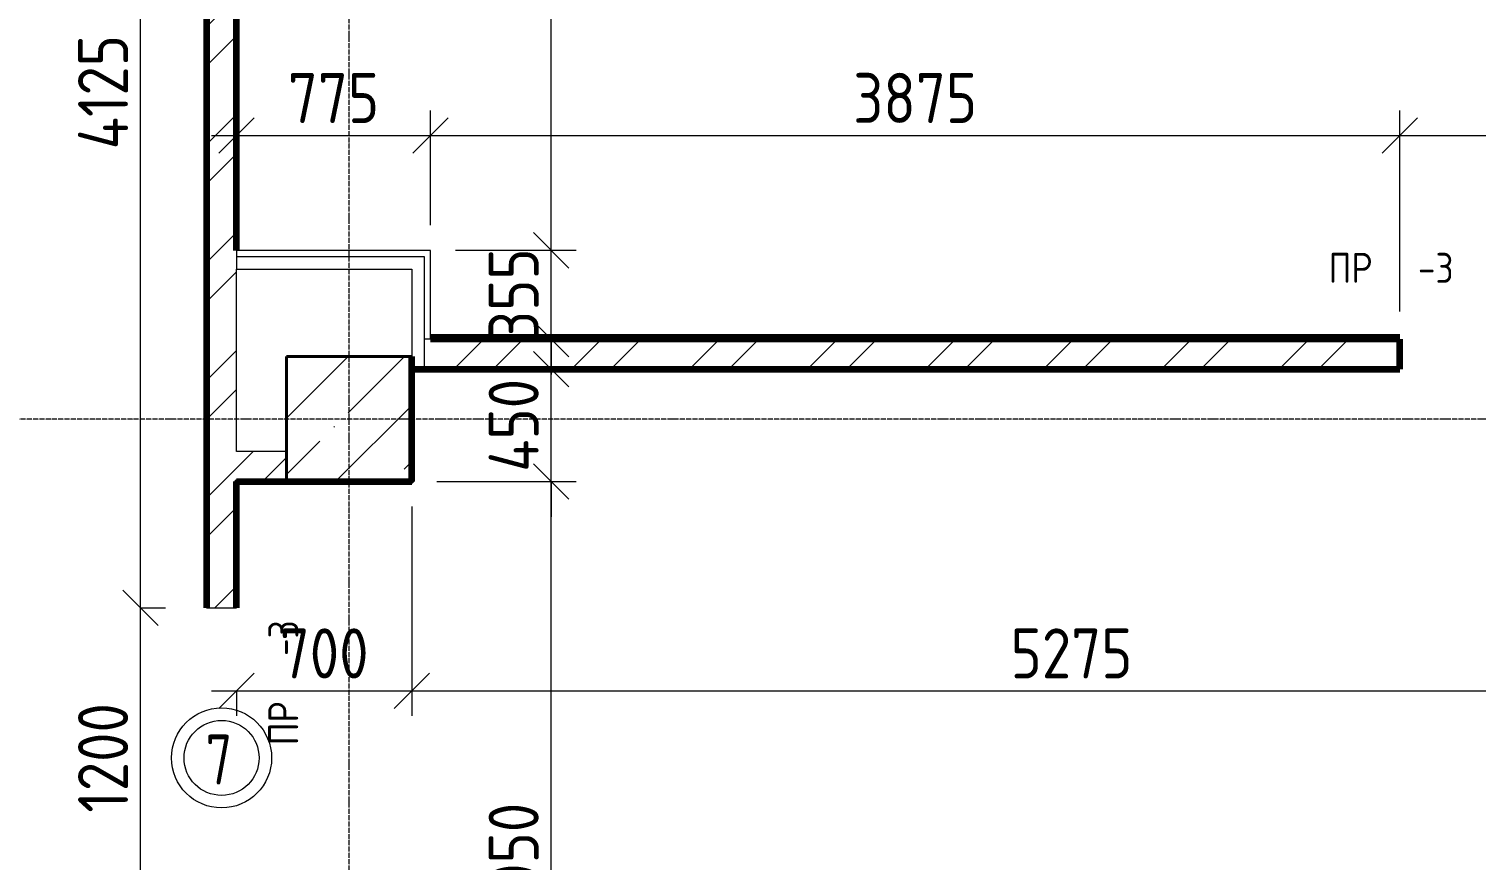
# Model space of a CAD drawing. Header units: millimetres. Extents: x -56773 to 221258, y -262288 to 26541.
# Drawn here: x -10480 to -4695, y 7641 to 10965 of the extents above; entities that cross this region are included whole.
import ezdxf

# ---------------------------------------------------------------- set-up
doc = ezdxf.new("R2010")
doc.units = ezdxf.units.MM
doc.linetypes.add('ADSK_Линия сетки', pattern=[25, 20, -2.5, 0, -2.5])
for name, color, linetype, lineweight in [('3.1 Штукатурка для инвесторов', 5, 'Continuous', 60), ('3.2) Штук 4 вып Сентябрь', 162, 'Continuous', 120), ('4.3)Шпакл баз сент инв подв и 1 эт', 6, 'Continuous', 60), ('Марки', 7, 'Continuous', 20), ('Марки дверей', 7, 'Continuous', 20), ('Несущие колонны', 7, 'Continuous', 18), ('Оси', 7, 'Continuous', 9), ('Размеры', 7, 'Continuous', 9), ('Стены внутренние', 7, 'Continuous', 18), ('Стены штриховка', 7, 'Continuous', 9)]:
    doc.layers.add(name, color=color, linetype=linetype, lineweight=lineweight)
doc.styles.add('GOST Common_3', font='', dxfattribs={"width": 0.9, "height": 200})
doc.styles.add('GOST Common_9', font='', dxfattribs={"width": 0.9, "height": 120})
doc.styles.add('GOST Common_B', font='', dxfattribs={"width": 0.8, "height": 200})
doc.styles.get('GOST Common_3').set_extended_font_data('GOST Common')
doc.styles.get('GOST Common_9').set_extended_font_data('GOST Common')
doc.styles.get('GOST Common_B').set_extended_font_data('GOST Common', bold=True)
doc.dimstyles.new('ADSK_Основной_2_0', dxfattribs={"dimscale": 304.8, "dimtxt": 201.142999, "dimasz": 0.463911, "dimexe": 0.328084, "dimexo": 0.328084, "dimgap": 0.164042, "dimtad": 1, "dimdec": 3, "dimrnd": 0.001, "dimdsep": 46, "dimtxsty": 'GOST Common_3', "dimblk1": 'OBLIQUE', "dimblk2": 'OBLIQUE', "dimsah": 1, "dimcen": 0.09, "dimdle": 0.328084, "dimazin": 2, "dimtfac": 1, "dimtdec": 4, "dimtix": 1, "dimtmove": 0, "dimatfit": 3, "dimfxl": 1, "dimtvp": 1, "dimtolj": 1, "dimtzin": 0, "dimlwd": 20, "dimlwe": 20, "dimarcsym": 2})
pattern_1 = [(45, (0, 0), (-235.7317, 235.7317), []), (45, (157.15, 0), (-235.7317, 235.7317), [])]

# ---------------------------------------------------------------- blocks, each defined once
blk = doc.blocks.new('ADSK_КолоннаЖБ_Прямоугольная - 500x500 мм-1807509-Кладочный план подвала')
at = {"layer": 'Несущие колонны', "lineweight": 40}
for p, q in [((-250, 250), (250, 250)), ((-250, -250), (-250, 250)), ((250, 250), (250, -250)), ((250, -250), (-250, -250))]:
    blk.add_line(p, q, dxfattribs=at)
blk = doc.blocks.new('М_двери1 - Марка экземпляра 2-3719212-Кладочный план подвала')
at = {"layer": 'Марки дверей'}
for radius in [2, 1.5]:
    blk.add_circle((0, 0), radius, dxfattribs=at)
blk = doc.blocks.new('_Oblique')
at = {"color": 0, "linetype": 'ByBlock', "lineweight": -2}
blk.add_line((-0.5, -0.5), (0.5, 0.5), dxfattribs=at)
blk = doc.blocks.new('DIMBLOCK212-Кладочный план подвала')
at = {"layer": 'Defpoints', "color": 0, "lineweight": 25, "transparency": 16777216}
for p in [(-10133.7, 8650), (-10033.7, 8650), (-10133.7, 7450)]:
    blk.add_point(p, dxfattribs=at)
at = {"layer": 'Размеры', "color": 0, "lineweight": 20, "transparency": 16777216}
for p, q in [((-10033.7, 7350), (-10033.7, 8750)), ((-10033.7, 8650), (-9933.7, 8650)), ((-10033.7, 7450), (-9933.7, 7450))]:
    blk.add_line(p, q, dxfattribs=at)
at = {"layer": 'Размеры', "color": 0, "lineweight": 20, "transparency": 16777216, "xscale": 141.4, "yscale": 141.4, "zscale": 141.4}
for p, rotation in [((-10033.7, 8650), 90), ((-10033.7, 7450), 270)]:
    blk.add_blockref('_Oblique', p, dxfattribs=dict(at, rotation=rotation))
at = {"layer": 'Размеры', "color": 0, "lineweight": 9, "transparency": 16777216, "insert": (-10183.7, 8050), "char_height": 200, "width": 560.473, "attachment_point": 5, "rotation": 90, "style": 'GOST Common_3'}
blk.add_mtext('\\A1;1200', dxfattribs=at)
blk = doc.blocks.new('DIMBLOCK213-Кладочный план подвала')
at = {"layer": 'Defpoints', "color": 0, "lineweight": 25, "transparency": 16777216}
for p in [(-10133.7, 12775), (-10033.7, 12775), (-10133.7, 8650)]:
    blk.add_point(p, dxfattribs=at)
at = {"layer": 'Размеры', "color": 0, "lineweight": 20, "transparency": 16777216}
for p, q in [((-10033.7, 8550), (-10033.7, 12875)), ((-10033.7, 12775), (-9933.7, 12775)), ((-10033.7, 8650), (-9933.7, 8650))]:
    blk.add_line(p, q, dxfattribs=at)
at = {"layer": 'Размеры', "color": 0, "lineweight": 20, "transparency": 16777216, "xscale": 141.4, "yscale": 141.4, "zscale": 141.4}
for p, rotation in [((-10033.7, 12775), 90), ((-10033.7, 8650), 270)]:
    blk.add_blockref('_Oblique', p, dxfattribs=dict(at, rotation=rotation))
at = {"layer": 'Размеры', "color": 0, "lineweight": 9, "transparency": 16777216, "insert": (-10183.7, 10712.5), "char_height": 200, "width": 580.928, "attachment_point": 5, "rotation": 90, "style": 'GOST Common_3'}
blk.add_mtext('\\A1;4125', dxfattribs=at)
blk = doc.blocks.new('DIMBLOCK218-Кладочный план подвала')
at = {"layer": 'Defpoints', "color": 0, "lineweight": 25, "transparency": 16777216}
for p in [(-8875, 10080), (-8392.4, 10080), (-8492.4, 9725)]:
    blk.add_point(p, dxfattribs=at)
at = {"layer": 'Размеры', "color": 0, "lineweight": 20, "transparency": 16777216}
for p, q in [((-8392.4, 10080), (-8392.4, 10221.4)), ((-8775, 10080), (-8292.4, 10080)), ((-8392.4, 9725), (-8392.4, 10080)), ((-8392.4, 9725), (-8292.4, 9725)), ((-8392.4, 9725), (-8392.4, 9583.6))]:
    blk.add_line(p, q, dxfattribs=at)
at = {"layer": 'Размеры', "color": 0, "lineweight": 20, "transparency": 16777216, "xscale": 141.4, "yscale": 141.4, "zscale": 141.4}
for p, rotation in [((-8392.4, 10080), 270), ((-8392.4, 9725), 90)]:
    blk.add_blockref('_Oblique', p, dxfattribs=dict(at, rotation=rotation))
at = {"layer": 'Размеры', "color": 0, "lineweight": 9, "transparency": 16777216, "insert": (-8542.4, 9902.5), "char_height": 200, "width": 454.106, "attachment_point": 5, "rotation": 90, "style": 'GOST Common_3'}
blk.add_mtext('\\A1;355', dxfattribs=at)
blk = doc.blocks.new('DIMBLOCK219-Кладочный план подвала')
at = {"layer": 'Defpoints', "color": 0, "lineweight": 25, "transparency": 16777216}
for p in [(-8614.6, 14130), (-8392.4, 14130), (-8875, 10080)]:
    blk.add_point(p, dxfattribs=at)
at = {"layer": 'Размеры', "color": 0, "lineweight": 20, "transparency": 16777216}
for p, q in [((-8392.4, 9980), (-8392.4, 14230)), ((-8514.6, 14130), (-8292.4, 14130)), ((-8775, 10080), (-8292.4, 10080))]:
    blk.add_line(p, q, dxfattribs=at)
at = {"layer": 'Размеры', "color": 0, "lineweight": 20, "transparency": 16777216, "xscale": 141.4, "yscale": 141.4, "zscale": 141.4}
for p, rotation in [((-8392.4, 14130), 90), ((-8392.4, 10080), 270)]:
    blk.add_blockref('_Oblique', p, dxfattribs=dict(at, rotation=rotation))
at = {"layer": 'Размеры', "color": 0, "lineweight": 9, "transparency": 16777216, "insert": (-8542.4, 12105), "char_height": 200, "width": 625.93, "attachment_point": 5, "rotation": 90, "style": 'GOST Common_3'}
blk.add_mtext('\\A1;4050', dxfattribs=at)
blk = doc.blocks.new('DIMBLOCK222-Кладочный план подвала')
at = {"layer": 'Defpoints', "color": 0, "lineweight": 25, "transparency": 16777216}
for p in [(-9650, 10639.3), (-8875, 10539.3), (-8875, 10080)]:
    blk.add_point(p, dxfattribs=at)
at = {"layer": 'Размеры', "color": 0, "lineweight": 20, "transparency": 16777216}
for p, q in [((-8875, 10180), (-8875, 10639.3)), ((-9750, 10539.3), (-8775, 10539.3)), ((-9650, 10539.3), (-9650, 10439.3))]:
    blk.add_line(p, q, dxfattribs=at)
at = {"layer": 'Размеры', "color": 0, "lineweight": 20, "transparency": 16777216, "xscale": 141.4, "yscale": 141.4, "zscale": 141.4, "rotation": 180}
blk.add_blockref('_Oblique', (-9650, 10539.3), dxfattribs=at)
at = {"layer": 'Размеры', "color": 0, "lineweight": 20, "transparency": 16777216, "xscale": 141.4, "yscale": 141.4, "zscale": 141.4}
blk.add_blockref('_Oblique', (-8875, 10539.3), dxfattribs=at)
at = {"layer": 'Размеры', "color": 0, "lineweight": 9, "transparency": 16777216, "insert": (-9262.5, 10689.3), "char_height": 200, "width": 454.106, "attachment_point": 5, "style": 'GOST Common_3'}
blk.add_mtext('\\A1;775', dxfattribs=at)
blk = doc.blocks.new('DIMBLOCK223-Кладочный план подвала')
at = {"layer": 'Defpoints', "color": 0, "lineweight": 25, "transparency": 16777216}
for p in [(-5000, 10539.3), (-8875, 10080), (-5000, 9735)]:
    blk.add_point(p, dxfattribs=at)
at = {"layer": 'Размеры', "color": 0, "lineweight": 20, "transparency": 16777216}
for p, q in [((-8875, 10180), (-8875, 10639.3)), ((-5000, 9835), (-5000, 10639.3)), ((-8975, 10539.3), (-4900, 10539.3))]:
    blk.add_line(p, q, dxfattribs=at)
at = {"layer": 'Размеры', "color": 0, "lineweight": 20, "transparency": 16777216, "xscale": 141.4, "yscale": 141.4, "zscale": 141.4, "rotation": 180}
blk.add_blockref('_Oblique', (-8875, 10539.3), dxfattribs=at)
at = {"layer": 'Размеры', "color": 0, "lineweight": 20, "transparency": 16777216, "xscale": 141.4, "yscale": 141.4, "zscale": 141.4}
blk.add_blockref('_Oblique', (-5000, 10539.3), dxfattribs=at)
at = {"layer": 'Размеры', "color": 0, "lineweight": 9, "transparency": 16777216, "insert": (-6937.5, 10689.3), "char_height": 200, "width": 605.475, "attachment_point": 5, "style": 'GOST Common_3'}
blk.add_mtext('\\A1;3875', dxfattribs=at)
blk = doc.blocks.new('DIMBLOCK224-Кладочный план подвала')
at = {"layer": 'Defpoints', "color": 0, "lineweight": 25, "transparency": 16777216}
for p in [(-3800, 10539.3), (-5000, 9735), (-3800, 9735)]:
    blk.add_point(p, dxfattribs=at)
at = {"layer": 'Размеры', "color": 0, "lineweight": 20, "transparency": 16777216}
for p, q in [((-5000, 9835), (-5000, 10639.3)), ((-3800, 9835), (-3800, 10639.3)), ((-5100, 10539.3), (-3700, 10539.3))]:
    blk.add_line(p, q, dxfattribs=at)
at = {"layer": 'Размеры', "color": 0, "lineweight": 20, "transparency": 16777216, "xscale": 141.4, "yscale": 141.4, "zscale": 141.4, "rotation": 180}
blk.add_blockref('_Oblique', (-5000, 10539.3), dxfattribs=at)
at = {"layer": 'Размеры', "color": 0, "lineweight": 20, "transparency": 16777216, "xscale": 141.4, "yscale": 141.4, "zscale": 141.4}
blk.add_blockref('_Oblique', (-3800, 10539.3), dxfattribs=at)
at = {"layer": 'Размеры', "color": 0, "lineweight": 9, "transparency": 16777216, "insert": (-4400, 10689.3), "char_height": 200, "width": 560.473, "attachment_point": 5, "style": 'GOST Common_3'}
blk.add_mtext('\\A1;1200', dxfattribs=at)
blk = doc.blocks.new('DIMBLOCK227-Кладочный план подвала')
at = {"layer": 'Defpoints', "color": 0, "lineweight": 25, "transparency": 16777216}
for p in [(-8950, 9155), (-8392.4, 9155), (-8492.4, 6105)]:
    blk.add_point(p, dxfattribs=at)
at = {"layer": 'Размеры', "color": 0, "lineweight": 20, "transparency": 16777216}
for p, q in [((-8392.4, 6005), (-8392.4, 9255)), ((-8850, 9155), (-8292.4, 9155)), ((-8392.4, 6105), (-8292.4, 6105))]:
    blk.add_line(p, q, dxfattribs=at)
at = {"layer": 'Размеры', "color": 0, "lineweight": 20, "transparency": 16777216, "xscale": 141.4, "yscale": 141.4, "zscale": 141.4}
for p, rotation in [((-8392.4, 9155), 90), ((-8392.4, 6105), 270)]:
    blk.add_blockref('_Oblique', p, dxfattribs=dict(at, rotation=rotation))
at = {"layer": 'Размеры', "color": 0, "lineweight": 9, "transparency": 16777216, "insert": (-8542.4, 7630), "char_height": 200, "width": 605.475, "attachment_point": 5, "rotation": 90, "style": 'GOST Common_3'}
blk.add_mtext('\\A1;3050', dxfattribs=at)
blk = doc.blocks.new('DIMBLOCK228-Кладочный план подвала')
at = {"layer": 'Defpoints', "color": 0, "lineweight": 25, "transparency": 16777216}
for p in [(-8492.4, 9605), (-8392.4, 9605), (-8950, 9155)]:
    blk.add_point(p, dxfattribs=at)
at = {"layer": 'Размеры', "color": 0, "lineweight": 20, "transparency": 16777216}
for p, q in [((-8392.4, 9605), (-8392.4, 9746.4)), ((-8392.4, 9605), (-8292.4, 9605)), ((-8392.4, 9155), (-8392.4, 9605)), ((-8850, 9155), (-8292.4, 9155)), ((-8392.4, 9155), (-8392.4, 9013.6))]:
    blk.add_line(p, q, dxfattribs=at)
at = {"layer": 'Размеры', "color": 0, "lineweight": 20, "transparency": 16777216, "xscale": 141.4, "yscale": 141.4, "zscale": 141.4}
for p, rotation in [((-8392.4, 9605), 270), ((-8392.4, 9155), 90)]:
    blk.add_blockref('_Oblique', p, dxfattribs=dict(at, rotation=rotation))
at = {"layer": 'Размеры', "color": 0, "lineweight": 9, "transparency": 16777216, "insert": (-8542.4, 9380), "char_height": 200, "width": 474.561, "attachment_point": 5, "rotation": 90, "style": 'GOST Common_3'}
blk.add_mtext('\\A1;450', dxfattribs=at)
blk = doc.blocks.new('DIMBLOCK229-Кладочный план подвала')
at = {"layer": 'Defpoints', "color": 0, "lineweight": 25, "transparency": 16777216}
for p in [(-8950, 9155), (-9650, 8418), (-8950, 8318)]:
    blk.add_point(p, dxfattribs=at)
at = {"layer": 'Размеры', "color": 0, "lineweight": 20, "transparency": 16777216}
for p, q in [((-8950, 9055), (-8950, 8218)), ((-9750, 8318), (-8850, 8318)), ((-9650, 8318), (-9650, 8218))]:
    blk.add_line(p, q, dxfattribs=at)
at = {"layer": 'Размеры', "color": 0, "lineweight": 20, "transparency": 16777216, "xscale": 141.4, "yscale": 141.4, "zscale": 141.4, "rotation": 180}
blk.add_blockref('_Oblique', (-9650, 8318), dxfattribs=at)
at = {"layer": 'Размеры', "color": 0, "lineweight": 20, "transparency": 16777216, "xscale": 141.4, "yscale": 141.4, "zscale": 141.4}
blk.add_blockref('_Oblique', (-8950, 8318), dxfattribs=at)
at = {"layer": 'Размеры', "color": 0, "lineweight": 9, "transparency": 16777216, "insert": (-9300, 8468), "char_height": 200, "width": 454.106, "attachment_point": 5, "style": 'GOST Common_3'}
blk.add_mtext('\\A1;700', dxfattribs=at)
blk = doc.blocks.new('DIMBLOCK230-Кладочный план подвала')
at = {"layer": 'Defpoints', "color": 0, "lineweight": 25, "transparency": 16777216}
for p in [(-8950, 9155), (-3675, 8730), (-3675, 8318)]:
    blk.add_point(p, dxfattribs=at)
at = {"layer": 'Размеры', "color": 0, "lineweight": 20, "transparency": 16777216}
for p, q in [((-8950, 9055), (-8950, 8218)), ((-3675, 8630), (-3675, 8218)), ((-9050, 8318), (-3575, 8318))]:
    blk.add_line(p, q, dxfattribs=at)
at = {"layer": 'Размеры', "color": 0, "lineweight": 20, "transparency": 16777216, "xscale": 141.4, "yscale": 141.4, "zscale": 141.4, "rotation": 180}
blk.add_blockref('_Oblique', (-8950, 8318), dxfattribs=at)
at = {"layer": 'Размеры', "color": 0, "lineweight": 20, "transparency": 16777216, "xscale": 141.4, "yscale": 141.4, "zscale": 141.4}
blk.add_blockref('_Oblique', (-3675, 8318), dxfattribs=at)
at = {"layer": 'Размеры', "color": 0, "lineweight": 9, "transparency": 16777216, "insert": (-6312.5, 8468), "char_height": 200, "width": 605.475, "attachment_point": 5, "style": 'GOST Common_3'}
blk.add_mtext('\\A1;5275', dxfattribs=at)

msp = doc.modelspace()

# ---------------------------------------------------------------- hatches: boundary and pattern name
at = {"layer": 'Несущие колонны', "lineweight": 9}
h = msp.add_hatch(dxfattribs=at)
h.set_pattern_fill('FP_3', color=256, style=0, pattern_type=2)
h.set_pattern_definition([(45, (0, 0), (-224.5064, 224.5064), []), (45, (224.5, 0), (-224.5064, 224.5064), [396.875, -79.375, 3.353, -76.022])])
h.paths.add_polyline_path([(-8950, 9154.969), (-8950, 9654.969), (-9450, 9654.969), (-9450, 9154.969)])
at = {"layer": 'Стены внутренние', "lineweight": 9}
h = msp.add_hatch(dxfattribs=at)
h.set_pattern_fill('FP_2', color=256, style=0, pattern_type=2)
h.set_pattern_definition(pattern_1)
h.paths.add_polyline_path([(-9650, 2954.969), (-9650, 4459.969), (-9770, 4459.969), (-9770, 2954.969), (-9726.7944, 2954.969)])
h.paths.add_polyline_path([(-9650, 5959.969), (-9650, 7449.969), (-9770, 7449.969), (-9770, 5959.969)])
h.paths.add_polyline_path([(-9770, 8649.969), (-9650, 8649.969), (-9650, 12774.969), (-9770, 12774.969), (-9770, 10554.4271)])
h.paths.add_polyline_path([(-9770, 13974.969), (-9650, 13974.969), (-9650, 16104.969), (-9770, 16104.969), (-9770, 15315.6419)])
h.paths.add_polyline_path([(-9726.7944, 17154.969), (-9650, 17154.969), (-9650, 20554.969), (-9770, 20554.969), (-9770, 17154.969)])
h = msp.add_hatch(dxfattribs=at)
h.set_pattern_fill('FP_2', color=256, style=0, pattern_type=2)
h.set_pattern_definition(pattern_1)
h.paths.add_polyline_path([(-3675, 9604.969), (-3250, 9604.969), (-3250, 9724.969), (-3800, 9724.969), (-3800, 9604.969)])
h.paths.add_polyline_path([(-5000, 9604.969), (-5000, 9724.969), (-8900, 9724.969), (-8900, 9604.969), (-7008.8652, 9604.969)])
h = msp.add_hatch(dxfattribs=at)
h.set_pattern_fill('FP_2', color=256, style=0, pattern_type=2)
h.set_pattern_definition(pattern_1)
h.paths.add_polyline_path([(-9450, 9154.969), (-9450, 9274.969), (-9650, 9274.969), (-9650, 9154.969)])

# ---------------------------------------------------------------- linework, layer by layer
at = {"layer": '3.1 Штукатурка для инвесторов'}
for points in [[(-9770, 12774.969), (-9770, 8649.969)], [(-9650, 10079.969), (-9650, 12774.969)], [(-5000, 9734.969), (-8875, 9734.969)], [(-9650, 8649.7714), (-9650, 9154.969), (-8950, 9154.969), (-8950, 9604.969), (-5000, 9604.969)]]:
    msp.add_lwpolyline(points, dxfattribs=at)
at = {"layer": '3.2) Штук 4 вып Сентябрь'}
for p, q in [((-9770, 12774.969), (-9770, 8649.969)), ((-9650, 10079.969), (-9650, 12774.969)), ((-5000, 9724.969), (-8875, 9724.969)), ((-5000, 9604.969), (-5000, 9724.969)), ((-8950, 9154.969), (-8950, 9654.969)), ((-8950, 9604.969), (-5000, 9604.969)), ((-9650, 8649.969), (-9650, 9154.969)), ((-9650, 9154.969), (-9450, 9154.969)), ((-9450, 9154.969), (-8950, 9154.969))]:
    msp.add_line(p, q, dxfattribs=at)
at = {"layer": '4.3)Шпакл баз сент инв подв и 1 эт'}
for p, q in [((-9770, 12774.969), (-9770, 8649.969)), ((-9650, 10079.969), (-9650, 12774.969)), ((-5000, 9724.969), (-8875, 9724.969)), ((-5000, 9604.969), (-5000, 9724.969)), ((-8950, 9154.969), (-8950, 9654.969)), ((-8950, 9604.969), (-5000, 9604.969)), ((-9650, 8649.969), (-9650, 9154.969)), ((-9650, 9154.969), (-9450, 9154.969)), ((-9450, 9154.969), (-8950, 9154.969))]:
    msp.add_line(p, q, dxfattribs=at)
at = {"layer": 'Несущие колонны', "lineweight": 9}
for p, q in [((-8950, 9654.969), (-9450, 9654.969)), ((-9450, 9654.969), (-9450, 9154.969))]:
    msp.add_line(p, q, dxfattribs=at)
at = {"layer": 'Оси', "linetype": 'ADSK_Линия сетки', "lineweight": 5}
for p, q in [((-9200, -10973.8823), (-9200, 24500.9141)), ((62221.372, 9404.969), (-25240.0967, 9404.969))]:
    msp.add_line(p, q, dxfattribs=at)
at = {"layer": 'Стены внутренние', "lineweight": 5}
for p, q in [((-8875, 10079.969), (-9650, 10079.969)), ((-8875, 9724.969), (-8875, 10079.969)), ((-9650, 9274.969), (-9650, 10004.969)), ((-9650, 10004.969), (-8950, 10004.969)), ((-8950, 10004.969), (-8950, 9604.969)), ((-9450, 9274.969), (-9650, 9274.969)), ((-9450, 9154.969), (-9450, 9274.969)), ((-9770, 8649.969), (-9650, 8649.969))]:
    msp.add_line(p, q, dxfattribs=at)
at = {"layer": 'Стены штриховка', "lineweight": 9}
for p, q in [((-9650, 10079.969), (-9650, 10004.969)), ((-9650, 10054.969), (-8900, 10054.969)), ((-8900, 10054.969), (-8900, 9604.969)), ((-8875, 9724.969), (-8900, 9724.969))]:
    msp.add_line(p, q, dxfattribs=at)

# ---------------------------------------------------------------- block references
at = {"layer": '3.2) Штук 4 вып Сентябрь', "rotation": 89.9999999999999}
msp.add_blockref('ADSK_КолоннаЖБ_Прямоугольная - 500x500 мм-1807509-Кладочный план подвала', (-9200, 9404.969), dxfattribs=at)
at = {"layer": 'Марки дверей', "xscale": 99.99999999999993, "yscale": 99.99999999999993, "zscale": 99.99999999999993}
msp.add_blockref('М_двери1 - Марка экземпляра 2-3719212-Кладочный план подвала', (-9710, 8049.969), dxfattribs=at)

# ---------------------------------------------------------------- texts
at = {"layer": 'Марки', "lineweight": 9, "char_height": 120, "attachment_point": 1, "style": 'GOST Common_9'}
for s, insert, width in [('ПР', (-5284.9, 10069.8497), 432.91125), ('-3', (-4927.7125, 10069.8497), 389.620125)]:
    msp.add_mtext(s, dxfattribs=dict(at, insert=insert, width=width))
at = {"layer": 'Марки', "lineweight": 9, "char_height": 120, "attachment_point": 1, "rotation": 90, "style": 'GOST Common_9'}
for s, insert, width in [('-3', (-9523.0866, 8457.8742), 389.620125), ('ПР', (-9523.0866, 8100.6867), 432.91125)]:
    msp.add_mtext(s, dxfattribs=dict(at, insert=insert, width=width))
at = {"layer": 'Марки дверей', "lineweight": 5, "insert": (-9774.0574, 8143.6279), "char_height": 200, "width": 147.5105, "attachment_point": 1, "style": 'GOST Common_B'}
msp.add_mtext('\\fGOST Common|b1|i0|c204|p34|;\\W.8;7', dxfattribs=at)

# ---------------------------------------------------------------- dimensions: what is measured, and where the dimension line sits
at = {"layer": 'Размеры', "lineweight": 9}
for base, p1, p2, override, picture, middle in [((-8392.3905, 14129.969), (-8875, 10079.969), (-8614.5569, 14129.969), {"dimpost": '<>', "dimfxl": 4058.365507}, 'DIMBLOCK219-Кладочный план подвала', (-8542.3905, 12104.969)), ((-10033.7055, 12774.969), (-10133.6904, 8649.969), (-10133.6904, 12774.969), {"dimpost": '<>', "dimfxl": 4125}, 'DIMBLOCK213-Кладочный план подвала', (-10183.7055, 10712.469)), ((-8392.3905, 10079.969), (-8492.3754, 9724.969), (-8875, 10079.969), {"dimpost": '<>', "dimfxl": 521.944988}, 'DIMBLOCK218-Кладочный план подвала', (-8542.3905, 9902.469)), ((-8392.3905, 9604.969), (-8950, 9154.969), (-8492.3754, 9604.969), {"dimpost": '<>', "dimfxl": 641.810142}, 'DIMBLOCK228-Кладочный план подвала', (-8542.3905, 9379.969)), ((-8392.3905, 9154.969), (-8492.3754, 6104.969), (-8950, 9154.969), {"dimpost": '<>', "dimfxl": 3084.140116}, 'DIMBLOCK227-Кладочный план подвала', (-8542.3905, 7629.969)), ((-10033.7055, 8649.969), (-10133.6904, 7449.969), (-10133.6904, 8649.969), {"dimpost": '<>', "dimfxl": 1200}, 'DIMBLOCK212-Кладочный план подвала', (-10183.7055, 8049.969))]:
    dim = msp.add_linear_dim(base=base, p1=p1, p2=p2, angle=90, dimstyle='ADSK_Основной_2_0', override=override, dxfattribs=at)
    dim.commit()
    dim.dimension.update_dxf_attribs({"geometry": picture, "text_midpoint": middle})
for base, p1, p2, override, picture, middle in [((-8875, 10539.3026), (-9650, 10639.2875), (-8875, 10079.969), {"dimpost": '<>', "dimfxl": 955.752146}, 'DIMBLOCK222-Кладочный план подвала', (-9262.5, 10689.3026)), ((-5000, 10539.3026), (-8875, 10079.969), (-5000, 9734.969), {"dimpost": '<>', "dimfxl": 3890.32775}, 'DIMBLOCK223-Кладочный план подвала', (-6937.5, 10689.3026)), ((-3800, 10539.3026), (-5000, 9734.969), (-3800, 9734.969), {"dimpost": '<>', "dimfxl": 1200}, 'DIMBLOCK224-Кладочный план подвала', (-4400, 10689.3026)), ((-8950, 8317.9875), (-9650, 8417.9724), (-8950, 9154.969), {"dimpost": '<>', "dimfxl": 1016.4467}, 'DIMBLOCK229-Кладочный план подвала', (-9300, 8467.9875)), ((-3675, 8317.9875), (-8950, 9154.969), (-3675, 8729.969), {"dimpost": '<>', "dimfxl": 5292.093159}, 'DIMBLOCK230-Кладочный план подвала', (-6312.5, 8467.9875))]:
    dim = msp.add_linear_dim(base=base, p1=p1, p2=p2, dimstyle='ADSK_Основной_2_0', override=override, dxfattribs=at)
    dim.commit()
    dim.dimension.update_dxf_attribs({"geometry": picture, "text_midpoint": middle})

doc.saveas('drawing.dxf')
